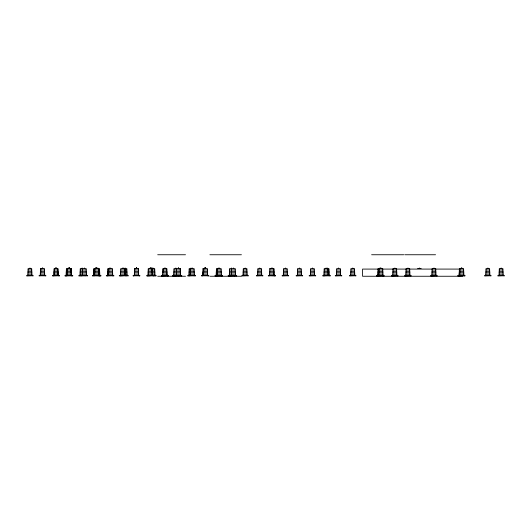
<?xml version="1.0" encoding="UTF-8"?>
<svg xmlns="http://www.w3.org/2000/svg" width="531" height="531" viewBox="0 0 531 531"><rect width="100%" height="100%" fill="white"/><g stroke="black" fill="none" stroke-linecap="round" stroke-linejoin="round"><path stroke-width="0.8" d="M27.824 275.576L28.136 268.52L31.668 268.52L31.979 275.576L33.254 275.801L26.55 275.801L31.979 275.576M40.894 268.52L40.582 275.576L38.949 275.801L46.011 275.801L44.378 275.576M53.843 275.576L54.155 268.52L57.925 268.52L58.237 275.576L59.512 275.801L52.569 275.801L58.237 275.576M54.142 274.162L54.388 268.52M66.103 275.576L66.415 268.52L71.307 268.52L71.619 275.576L64.828 275.801L72.893 275.801L71.479 275.576M67.318 268.52L67.006 275.576L65.399 275.801M79.982 275.576L80.294 268.52L86.122 268.52L86.427 275.576L87.701 275.801L78.707 275.801L86.427 275.576M82.584 268.52L82.272 275.576L80.997 275.801M93.967 272.748L94.153 268.52M94.199 275.576L94.511 268.52M94.651 275.576L94.963 268.52M107.534 275.576L107.846 268.52L112.426 268.52L112.738 275.576L114.012 275.801L106.26 275.801L112.738 275.576M108.895 268.52L108.583 275.576L107.308 275.801M120.51 275.576L120.822 268.52L126.796 268.52L127.101 275.576L128.383 275.801L119.236 275.801L127.101 275.576M134.655 268.52L134.35 275.576L133.029 275.801L139.958 275.801L138.651 275.576L138.339 268.52M134.841 268.52L134.496 275.576L133.221 275.801M147.963 275.576L148.275 268.52L154.68 268.52L154.992 275.576L156.267 275.801L146.689 275.801L154.992 275.576M148.322 275.576L148.381 274.162M162.659 275.576L162.971 268.52L166.827 268.52L167.139 275.576L168.413 275.801L161.384 275.801L167.139 275.576M163.11 272.748L163.296 268.52M173.71 275.576L174.015 268.52L180.301 268.52L180.613 275.576L172.429 275.801L181.887 275.801L180.507 275.576L180.195 268.52M176.352 275.576L176.664 268.52M188.897 275.576L189.209 268.52L194.061 268.52L194.373 275.576L195.647 275.801L187.622 275.801L194.373 275.576M190.529 268.52L190.217 275.576L188.943 275.801M203.088 272.748L202.968 275.576L201.461 275.801L208.955 275.801L207.462 275.576L207.395 274.162M203.838 268.52L203.526 275.576L202.032 275.801M216.144 275.576L216.456 268.52L221.088 268.52L221.4 275.576L222.675 275.801L214.869 275.801L221.4 275.576M217.551 268.52L217.239 275.576L215.964 275.801M229.292 275.576L229.604 268.52L235.187 268.52L235.492 275.576L236.766 275.801L228.018 275.801L235.492 275.576M231.649 268.52L231.337 275.576L230.062 275.801M243.006 275.576L243.317 268.52L246.849 268.52L247.161 275.576L248.435 275.801L241.731 275.801L247.161 275.576M257.601 275.576L257.913 268.52L261.451 268.52L261.763 275.576L263.037 275.801L256.327 275.801L261.763 275.576M269.522 275.576L275.576 275.801L268.248 275.801L269.575 275.576L269.887 268.52M283.269 275.576L283.581 268.52L287.112 268.52L287.424 275.576L288.698 275.801L281.994 275.801L287.424 275.576M297.314 275.576L297.625 268.52L301.163 268.52L301.475 275.576L302.75 275.801L296.039 275.801L301.475 275.576M310.35 275.576L310.662 268.52L314.193 268.52L314.505 275.576L315.779 275.801L309.075 275.801L314.505 275.576M323.91 275.576L324.229 268.52L328.901 268.52L329.213 275.576L330.488 275.801L322.636 275.801L329.213 275.576M336.455 275.576L336.767 268.52L340.298 268.52L340.61 275.576L341.884 275.801L335.18 275.801L340.61 275.576M350.652 275.576L350.964 268.52L354.496 268.52L354.808 275.576L356.082 275.801L349.378 275.801L354.808 275.576M377.773 275.576L378.085 268.52L382.698 268.52L383.01 275.576L384.285 275.801L376.499 275.801L383.01 275.576M378.537 268.52L378.225 275.576L376.95 275.801M379.161 268.52L378.849 275.576L377.574 275.801M392.741 275.576L393.053 268.52L396.584 268.52L396.896 275.576L398.17 275.801L391.466 275.801L396.896 275.576M405.81 275.576L406.122 268.52L409.653 268.52L409.965 275.576L411.24 275.801L404.536 275.801L409.965 275.576M431.842 275.576L432.154 268.52L435.685 268.52L435.997 275.576L437.272 275.801L430.568 275.801L435.997 275.576M459.096 275.576L459.401 268.52L463.576 268.52L463.888 275.576L457.815 275.801L465.163 275.801L463.377 275.576M459.222 275.576L459.534 268.52M460.038 268.52L459.727 275.576L457.948 275.801M485.746 275.576L486.057 268.52L489.589 268.52L489.901 275.576L491.175 275.801L484.471 275.801L489.901 275.576M499.021 275.576L499.332 268.52L502.864 268.52L503.176 275.576L504.45 275.801L497.746 275.801L503.176 275.576M52.801 275.801L54.076 275.576M66.05 275.801L67.464 275.576M93.841 275.576L92.354 275.801L101.096 275.801L93.629 275.576L93.941 268.52L99.509 268.52L99.821 275.576M92.925 275.801L94.777 275.576M94.392 275.801L95.666 275.576M120.165 275.801L121.44 275.576M121.672 275.801L122.946 275.576M147.047 275.801L148.906 275.576M147.85 275.801L149.125 275.576M148.733 275.801L150.007 275.576M149.563 275.801L150.837 275.576M161.709 275.801L162.984 275.576M175.077 275.801L176.458 275.576M268.872 275.801L270.146 275.576M323.784 275.801L325.058 275.576M157.7 254.747L185.511 254.747M209.884 254.747L241.426 254.747M371.607 254.747L403.719 254.747M404.748 254.747L435.559 254.747M271.567 267.969L271.739 268.52M55.835 268.062L56.246 268.062M95.62 268.062L96.011 268.062M136.294 268.062L136.693 268.062M150.897 268.062L151.289 268.062M204.727 268.062L205.132 268.062M205.298 268.062L205.689 268.062M269.834 268.52L273.996 268.52L274.301 275.576M417.612 268.52L421.143 268.52M378.258 269.084L362.554 269.084L362.554 276.253L462.893 276.253M382.267 269.084L393.478 269.084M396.166 269.084L406.5 269.084M409.633 269.084L432.685 269.084M435.433 269.084L459.368 269.084M28.077 269.927L31.734 269.927M40.475 269.927L44.491 269.927M54.096 269.927L57.985 269.927M66.355 269.927L67.052 269.927M67.258 269.927L71.373 269.927M80.227 269.927L82.059 269.927M82.524 269.927L86.181 269.927M93.881 269.927L98.554 269.927M98.872 269.927L99.569 269.927M107.786 269.927L108.483 269.927M108.828 269.927L112.486 269.927M120.756 269.927L124.413 269.927M124.652 269.927L126.856 269.927M134.549 269.927L138.438 269.927M148.215 269.927L152.231 269.927M152.915 269.927L154.747 269.927M162.911 269.927L166.893 269.927M173.956 269.927L180.367 269.927M189.149 269.927L194.127 269.927M202.988 269.927L207.435 269.927M216.389 269.927L221.148 269.927M229.538 269.927L231.37 269.927M231.589 269.927L235.246 269.927M243.251 269.927L246.908 269.927M257.854 269.927L261.511 269.927M269.775 269.927L274.056 269.927M283.521 269.927L287.178 269.927M297.566 269.927L301.223 269.927M310.602 269.927L314.259 269.927M324.162 269.927L328.961 269.927M336.707 269.927L340.364 269.927M350.905 269.927L354.562 269.927M378.026 269.927L382.758 269.927M392.986 269.927L396.644 269.927M406.062 269.927L409.72 269.927M432.088 269.927L435.745 269.927M459.474 269.927L463.636 269.927M485.998 269.927L489.655 269.927M499.266 269.927L502.923 269.927M28.01 271.341L31.794 271.341M40.416 271.341L44.551 271.341M54.029 271.341L58.045 271.341M66.289 271.341L67.012 271.341M67.191 271.341L71.433 271.341M80.168 271.341L82.059 271.341M82.464 271.341L86.241 271.341M93.814 271.341L98.62 271.341M98.912 271.341L99.636 271.341M107.727 271.341L108.443 271.341M108.769 271.341L112.552 271.341M120.696 271.341L124.48 271.341M124.685 271.341L126.916 271.341M134.535 271.341L138.498 271.341M148.149 271.341L152.291 271.341M152.915 271.341L154.806 271.341M162.851 271.341L166.953 271.341M173.896 271.341L175.788 271.341M176.538 271.341L180.321 271.341M189.082 271.341L194.187 271.341M202.928 271.341L207.495 271.341M216.329 271.341L217.053 271.341M217.431 271.341L221.208 271.341M229.478 271.341L231.37 271.341M231.529 271.341L235.306 271.341M243.191 271.341L246.975 271.341M257.794 271.341L261.571 271.341M269.715 271.341L274.115 271.341M283.454 271.341L287.238 271.341M297.506 271.341L301.283 271.341M310.535 271.341L314.319 271.341M324.102 271.341L329.028 271.341M336.641 271.341L340.424 271.341M350.838 271.341L354.622 271.341M377.959 271.341L382.818 271.341M392.927 271.341L396.71 271.341M405.996 271.341L409.779 271.341M432.028 271.341L435.812 271.341M459.415 271.341L463.696 271.341M485.931 271.341L489.715 271.341M499.206 271.341L502.99 271.341M27.951 272.748L31.853 272.748M40.349 272.748L44.617 272.748M53.97 272.748L58.111 272.748M66.229 272.748L66.972 272.748M67.132 272.748L71.499 272.748M80.108 272.748L82.059 272.748M82.398 272.748L86.307 272.748M93.755 272.748L98.68 272.748M98.952 272.748L99.695 272.748M107.66 272.748L108.41 272.748M108.709 272.748L112.612 272.748M120.637 272.748L124.539 272.748M124.725 272.748L126.982 272.748M134.469 272.748L138.564 272.748M148.089 272.748L152.351 272.748M152.915 272.748L154.866 272.748M162.785 272.748L167.013 272.748M173.829 272.748L175.788 272.748M176.478 272.748L180.381 272.748M189.023 272.748L189.766 272.748M190.344 272.748L194.246 272.748M202.862 272.748L207.555 272.748M216.27 272.748L217.013 272.748M217.365 272.748L221.274 272.748M229.412 272.748L235.372 272.748M243.125 272.748L247.034 272.748M257.727 272.748L261.637 272.748M269.648 272.748L274.182 272.748M283.395 272.748L287.298 272.748M297.44 272.748L301.349 272.748M310.476 272.748L314.385 272.748M324.043 272.748L327.946 272.748M328.344 272.748L329.087 272.748M336.581 272.748L340.484 272.748M350.779 272.748L354.681 272.748M377.899 272.748L382.884 272.748M392.86 272.748L396.77 272.748M405.936 272.748L409.846 272.748M431.968 272.748L435.871 272.748M459.348 272.748L463.762 272.748M485.872 272.748L489.781 272.748M499.147 272.748L503.049 272.748M27.884 274.162L31.92 274.162M40.29 274.162L44.677 274.162M53.91 274.162L58.171 274.162M66.163 274.162L66.933 274.162M67.065 274.162L71.559 274.162M80.042 274.162L82.059 274.162M82.338 274.162L86.367 274.162M93.688 274.162L98.739 274.162M98.992 274.162L99.762 274.162M107.601 274.162L108.37 274.162M108.643 274.162L112.678 274.162M120.57 274.162L124.606 274.162M124.765 274.162L127.042 274.162M134.562 274.162L138.624 274.162M148.023 274.162L152.417 274.162M152.915 274.162L154.933 274.162M162.725 274.162L167.079 274.162M173.77 274.162L175.788 274.162M176.411 274.162L180.44 274.162M188.956 274.162L189.726 274.162M190.277 274.162L194.313 274.162M202.802 274.162L207.621 274.162M216.203 274.162L216.973 274.162M217.305 274.162L221.334 274.162M229.352 274.162L235.432 274.162M243.065 274.162L247.094 274.162M257.668 274.162L261.697 274.162M269.589 274.162L274.242 274.162M283.328 274.162L287.364 274.162M297.38 274.162L301.409 274.162M310.416 274.162L314.445 274.162M323.976 274.162L328.012 274.162M328.384 274.162L329.154 274.162M336.515 274.162L340.55 274.162M350.712 274.162L354.748 274.162M377.84 274.162L382.944 274.162M392.801 274.162L396.83 274.162M405.876 274.162L409.905 274.162M431.902 274.162L435.938 274.162M459.156 274.162L463.822 274.162M485.812 274.162L489.841 274.162M499.08 274.162L503.116 274.162M157.7 276.253L185.511 276.253M209.884 276.253L241.426 276.253M463.251 275.576L464.525 275.801M382.38 275.576L383.654 275.801M381.928 275.576L383.203 275.801M329.346 275.801L328.065 275.576L327.76 268.52M275.005 275.801L273.684 275.576L273.372 268.52M233.448 275.576L234.722 275.801M220.299 275.576L221.573 275.801M206.891 275.576L208.398 275.801M193.052 275.576L194.326 275.801M177.865 275.576L179.139 275.801M168.088 275.801L166.814 275.576L166.508 268.52M154.163 275.576L155.437 275.801M153.061 275.576L154.554 275.801M153.751 275.801L152.477 275.576L152.171 267.969L151.999 268.52M153.393 275.801L152.118 275.576L151.806 268.52M139.779 275.801L138.458 275.576L138.312 271.341M126.869 275.801L125.595 275.576L125.283 268.52M125.94 275.801L124.666 275.576L124.354 268.52M111.696 275.576L112.97 275.801M100.206 275.801L98.932 275.576L98.62 268.52M98.361 275.576L100.08 275.801M97.784 275.576L99.277 275.801M84.137 275.576L85.411 275.801M70.835 275.576L72.435 275.801M70.258 275.576L71.532 275.801M59.273 275.801L57.998 275.576L57.687 268.52M98.494 268.52L98.806 275.576M71.167 268.52L71.566 275.576M70.849 268.52L71.161 275.576M501.184 268.52L501.184 267.969L501.012 268.52M487.909 268.52L487.909 267.969L487.737 268.52M461.897 268.52L461.897 267.969L461.718 268.52M461.386 268.52L461.386 267.969L461.087 268.52M461.26 267.969L461.26 268.52M434.006 268.52L434.006 267.969L433.834 268.52M419.463 268.52L419.463 267.969L419.291 268.52M407.974 268.52L407.974 267.969L407.801 268.52M394.905 268.52L394.905 267.969L394.732 268.52M381.019 268.52L381.019 267.969L380.84 268.52M380.388 268.52L380.388 267.969L380.216 268.52M379.937 268.52L379.937 267.969L379.765 268.52M352.816 268.52L352.816 267.969L352.644 268.52M338.619 268.52L338.619 267.969L338.446 268.52M327.222 268.52L327.222 267.969L327.05 268.52M326.074 268.52L326.08 267.969L325.901 268.52M312.513 268.52L312.513 267.969L312.341 268.52M299.477 268.52L299.477 267.969L299.305 268.52M285.432 268.52L285.432 267.969L285.26 268.52M272.31 268.52L272.31 267.969L272.137 268.52M259.772 268.52L259.772 267.969L259.593 268.52M245.169 268.52L245.169 267.969L244.997 268.52M233.501 268.52L233.501 267.969L233.328 268.52M231.456 268.52L231.456 267.969L231.284 268.52M219.409 268.52L219.409 267.969L219.237 268.52M218.307 268.52L218.307 267.969L218.135 268.52M205.689 268.52L205.689 267.969L205.298 268.52M205.517 267.969L205.517 268.52M205.47 267.969L205.47 268.52M205.132 268.52L204.727 267.969L204.727 268.52M192.381 268.52L192.381 267.969L192.209 268.52M191.06 268.52L191.06 267.969L190.888 268.52M178.622 268.52L178.343 267.969L178.343 268.52M178.516 267.969L178.516 268.52M178.449 267.969L178.449 268.52M175.874 268.52L175.874 267.969L175.701 268.52M165.148 268.52L165.148 267.969L164.975 268.52M164.822 268.52L164.822 267.969L164.65 268.52M153.001 268.52L153.001 267.969L152.828 268.52M151.289 268.52L150.897 267.969L150.897 268.52M150.485 268.52L150.485 267.969L150.313 268.52M150.127 268.52L150.127 267.969L149.954 268.52M136.693 268.52L136.693 267.969L136.294 268.52M136.659 267.969L136.659 268.52M125.11 268.52L125.11 267.969L124.938 268.52M123.604 268.52L123.604 267.969L123.431 268.52M122.674 268.52L122.674 267.969L122.502 268.52M110.747 268.52L110.747 267.969L110.574 268.52M109.705 268.52L109.705 267.969L109.525 268.52M97.83 268.52L97.83 267.969L97.658 268.52M96.941 268.52L96.642 267.969L96.642 268.52M96.815 267.969L96.815 268.52M96.37 268.52L96.37 267.969L96.191 268.52M96.011 268.52L96.011 267.969L95.62 268.52M95.792 267.969L95.792 268.52M84.436 268.52L84.436 267.969L84.263 268.52M82.146 268.52L82.146 267.969L81.973 268.52M69.574 268.52L69.627 267.969L69.315 268.52M69.488 267.969L69.455 268.52M69.402 267.969L69.402 268.52M69.169 268.52L69.169 267.969L68.997 268.52M68.838 268.52L68.838 267.969L68.665 268.52M68.267 268.52L68.267 267.969L68.094 268.52M56.246 268.52L55.835 267.969L55.835 268.52M56.067 267.969L56.067 268.52M56.007 267.969L56.007 268.52M42.745 268.52L42.745 267.969L42.573 268.52M42.387 268.52L42.387 267.969L42.215 268.52M29.988 268.52L29.988 267.969L29.816 268.52M40.535 268.52L40.223 275.576L44.737 275.576L44.431 268.52L40.535 268.52M134.615 268.52L134.303 275.576L138.684 275.576L138.372 268.52L134.615 268.52M203.048 268.52L202.736 275.576L207.681 275.576L207.369 268.52L203.048 268.52M204.959 268.52L204.959 267.969L204.9 268.52M151.116 268.52L151.116 267.969L151.069 268.52M136.52 268.52L136.513 267.969L136.467 268.52"/></g></svg>
